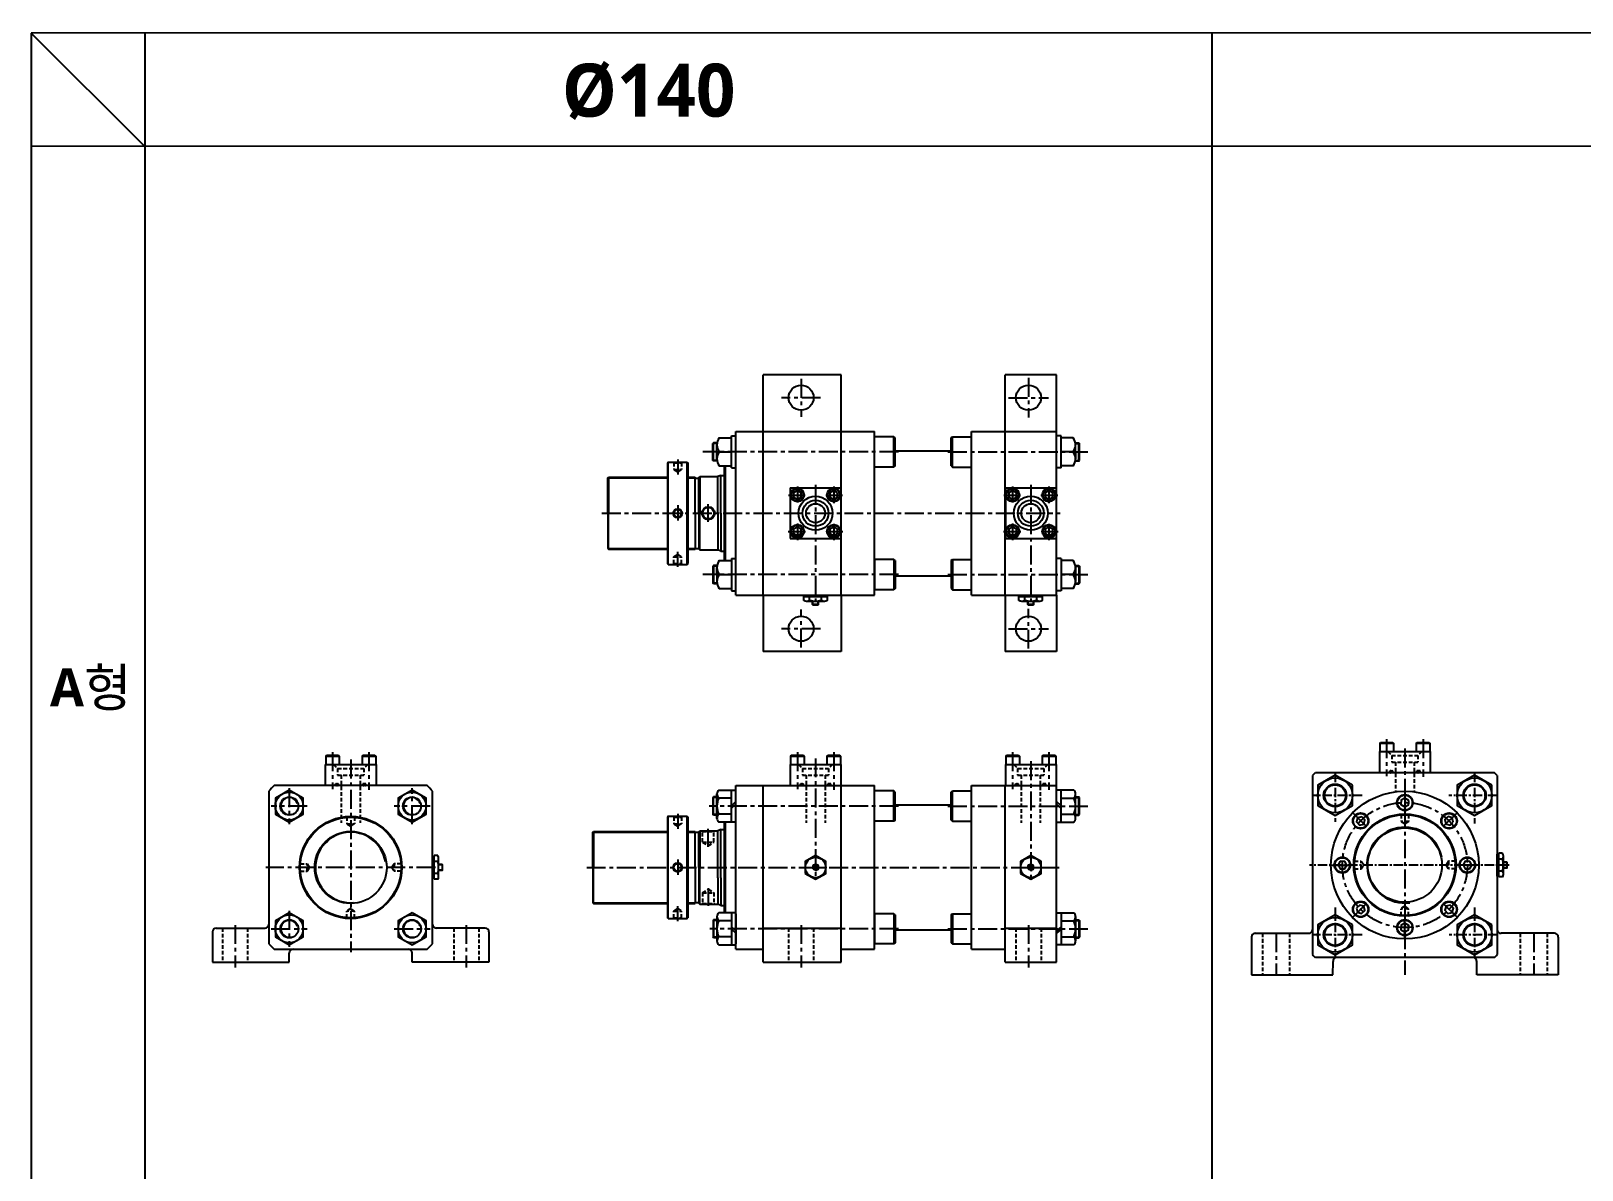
# Model space of a CAD drawing. Extents: x -819 to 10154, y 0 to 4840.
# Drawn here: x 0 to 2047, y 1503 to 3006 of the extents above; entities that cross this region are included whole.
import ezdxf

# ---------------------------------------------------------------- set-up
doc = ezdxf.new("R2010")
doc.units = 0
doc.header["$LTSCALE"] = 10
doc.header["$MEASUREMENT"] = 0
for name, pattern in [('CENTER', [2, 1.25, -0.25, 0.25, -0.25]), ('CENTERX2', [4, 2.5, -0.5, 0.5, -0.5]), ('HIDDENX2', [0.75, 0.5, -0.25])]:
    doc.linetypes.add(name, pattern=pattern)
doc.layers.get('0').update_dxf_attribs({"linetype": 'CONTINUOUS'})
for name, color, linetype in [('BOM-UDEF', 3, 'CONTINUOUS'), ('CEN', 1, 'CENTERX2'), ('DIM', 2, 'CONTINUOUS'), ('HID', 2, 'HIDDENX2'), ('ML', 7, 'CONTINUOUS')]:
    doc.layers.add(name, color=color, linetype=linetype)
doc.styles.add('문자', font='romans.shx')

msp = doc.modelspace()

# ---------------------------------------------------------------- linework, layer by layer
for p, q in [((10154, 3006.3), (0, 3003.3)), ((0, 3003.3), (0, 0)), ((150, 2853.8), (0, 3003.3)), ((150, 3003.3), (150, 0)), ((1558.5, 0), (1558.5, 3003.3)), ((10154, 2856.8), (0, 2853.8))]:
    msp.add_line(p, q)
at = {"color": 7, "linetype": 'Continuous'}
for p, q in [((1019.6, 2254.9), (1019.6, 2259.9)), ((1019.6, 2259.9), (1025.9, 2259.9)), ((1020.6, 2259.9), (1020.6, 2261.9)), ((1020.6, 2261.9), (1049.8, 2261.9)), ((1022.8, 2253.9), (1047.6, 2253.9)), ((1025.9, 2259.9), (1050.8, 2259.9)), ((1027.4, 2254.9), (1027.4, 2259.9)), ((1031.2, 2254.2), (1031.2, 2254.2)), ((1031.2, 2249.4), (1031.2, 2253.9)), ((1039.2, 2249.4), (1039.2, 2253.9)), ((1043, 2254.9), (1043, 2259.9)), ((1049.8, 2259.9), (1049.8, 2261.9)), ((1050.8, 2254.9), (1050.8, 2259.9)), ((1303.6, 2254.9), (1303.6, 2259.9)), ((1303.6, 2259.9), (1309.9, 2259.9)), ((1304.6, 2259.9), (1304.6, 2261.9)), ((1304.6, 2261.9), (1333.8, 2261.9)), ((1306.8, 2253.9), (1331.6, 2253.9)), ((1309.9, 2259.9), (1334.8, 2259.9)), ((1311.4, 2254.9), (1311.4, 2259.9)), ((1315.2, 2254.2), (1315.2, 2254.2)), ((1315.2, 2249.4), (1315.2, 2253.9)), ((1323.2, 2249.4), (1323.2, 2253.9)), ((1327, 2254.9), (1327, 2259.9)), ((1333.8, 2259.9), (1333.8, 2261.9)), ((1334.8, 2254.9), (1334.8, 2259.9)), ((1031.2, 2249.4), (1031.7, 2248.9)), ((1039.2, 2249.4), (1031.2, 2249.4)), ((1031.7, 2248.9), (1038.7, 2248.9)), ((1039.2, 2249.4), (1038.7, 2248.9)), ((1315.2, 2249.4), (1315.7, 2248.9)), ((1323.2, 2249.4), (1315.2, 2249.4)), ((1315.7, 2248.9), (1322.7, 2248.9)), ((1323.2, 2249.4), (1322.7, 2248.9)), ((529.8, 1887.8), (529.8, 1917)), ((531.8, 1917), (529.8, 1917)), ((536.8, 1918), (531.8, 1918)), ((531.8, 1893.1), (531.8, 1918)), ((536.8, 1910.2), (531.8, 1910.2)), ((537.8, 1890), (537.8, 1914.8)), ((542.3, 1906.4), (537.8, 1906.4)), ((542.3, 1906.4), (542.8, 1905.9)), ((542.3, 1906.4), (542.3, 1898.4)), ((542.8, 1898.9), (542.8, 1905.9)), ((1934.8, 1890.9), (1934.8, 1920.1)), ((1936.8, 1920.1), (1934.8, 1920.1)), ((1941.8, 1921.1), (1936.8, 1921.1)), ((1936.8, 1896.3), (1936.8, 1921.1)), ((1941.8, 1913.3), (1936.8, 1913.3)), ((1942.8, 1893.1), (1942.8, 1917.9)), ((1947.3, 1909.5), (1942.8, 1909.5)), ((1947.3, 1909.5), (1947.8, 1909)), ((1947.3, 1909.5), (1947.3, 1901.5)), ((1947.8, 1902), (1947.8, 1909)), ((531.8, 1887.8), (529.8, 1887.8)), ((536.8, 1894.6), (531.8, 1894.6)), ((531.8, 1886.8), (531.8, 1893.1)), ((536.8, 1886.8), (531.8, 1886.8)), ((537.6, 1898.4), (537.6, 1898.4)), ((542.3, 1898.4), (537.8, 1898.4)), ((542.3, 1898.4), (542.8, 1898.9)), ((1936.8, 1890.9), (1934.8, 1890.9)), ((1941.8, 1897.7), (1936.8, 1897.7)), ((1936.8, 1889.9), (1936.8, 1896.3)), ((1941.8, 1889.9), (1936.8, 1889.9)), ((1942.6, 1901.5), (1942.6, 1901.5)), ((1947.3, 1901.5), (1942.8, 1901.5)), ((1947.3, 1901.5), (1947.8, 1902))]:
    msp.add_line(p, q, dxfattribs=at)
at = {"color": 1, "linetype": 'CENTER', "ltscale": 5}
for p, q in [((1021.7, 1902.4), (1048.7, 1902.4)), ((1305.7, 1902.4), (1332.7, 1902.4))]:
    msp.add_line(p, q, dxfattribs=at)
at = {"color": 7, "linetype": 'Continuous'}
for points in [[(1021.7, 1894.6), (1035.2, 1886.8), (1048.7, 1894.6), (1048.7, 1910.2), (1035.2, 1918), (1021.7, 1910.2)], [(1033.7, 1904.9), (1032.3, 1902.4), (1033.7, 1899.9), (1036.6, 1899.9), (1038.1, 1902.4), (1036.6, 1904.9)], [(1305.7, 1894.6), (1319.2, 1886.8), (1332.7, 1894.6), (1332.7, 1910.2), (1319.2, 1918), (1305.7, 1910.2)], [(1317.7, 1904.9), (1316.3, 1902.4), (1317.7, 1899.9), (1320.6, 1899.9), (1322.1, 1902.4), (1320.6, 1904.9)]]:
    msp.add_lwpolyline(points, close=True, dxfattribs=at)
for centre, radius in [((1035.2, 1902.4), 13.5), ((1035.2, 1902.4), 3.5), ((1319.2, 1902.4), 13.5), ((1319.2, 1902.4), 3.5)]:
    msp.add_circle(centre, radius, dxfattribs=at)
for centre, radius, start, end in [((1022.8, 2259.6), 5.62, 235.6158, 270), ((1023.5, 2262.2), 8.22, 241.7006, 298.2994), ((1035.2, 2285.3), 31.3, 255.6172, 270.0141), ((1035.2, 2285.3), 31.3, 269.9859, 284.3828), ((1046.9, 2262.2), 8.22, 241.7006, 298.2994), ((1306.8, 2259.6), 5.62, 235.6158, 270), ((1307.5, 2262.2), 8.22, 241.7006, 298.2994), ((1319.2, 2285.3), 31.3, 255.6172, 270.0141), ((1319.2, 2285.3), 31.3, 269.9859, 284.3828), ((1330.9, 2262.2), 8.22, 241.7006, 298.2994), ((529.6, 1914.1), 8.22, 331.7006, 28.2994), ((506.5, 1902.4), 31.3, 359.9859, 14.3828), ((1934.6, 1917.2), 8.22, 331.7006, 28.2994), ((1911.5, 1905.5), 31.3, 359.9859, 14.3828), ((1911.5, 1905.5), 31.3, 345.6172, 0.0141), ((506.5, 1902.4), 31.3, 345.6172, 0.0141), ((529.6, 1890.7), 8.22, 331.7006, 28.2994), ((532.2, 1890), 5.62, 325.6158, 0), ((1934.6, 1893.8), 8.22, 331.7006, 28.2994), ((1937.2, 1893.1), 5.62, 325.6158, 0)]:
    msp.add_arc(centre, radius, start, end, dxfattribs=at)
at = {"layer": 'BOM-UDEF', "color": 0}
msp.add_line((1383.5, 1994.6), (1382.7, 1995.4), dxfattribs=at)
at = {"layer": 'CEN'}
for p, q in [((1016.2, 2547.3), (1016.2, 2497.2)), ((1316.2, 2548.7), (1316.2, 2496.2)), ((1041.9, 2522.4), (990.4, 2522.4)), ((1289.9, 2522.4), (1342.4, 2522.4)), ((853.4, 2440.7), (853.4, 2421.1)), ((1144.5, 2450.9), (886.5, 2450.9)), ((1209.8, 2450.9), (1394.6, 2450.9)), ((1011.2, 2405.2), (1011.2, 2383.9)), ((1035.2, 2407.4), (1035.2, 2249.9)), ((1059.2, 2405.2), (1059.2, 2383.2)), ((1295.2, 2405.2), (1295.2, 2383.9)), ((1319.2, 2407.4), (1319.2, 2251.3)), ((1343.2, 2405.2), (1343.2, 2383.2)), ((853.4, 2380.5), (853.4, 2360.2)), ((893.7, 2358.5), (893.7, 2382)), ((999.5, 2393.9), (1021.7, 2393.9)), ((1048.6, 2393.9), (1070.9, 2393.9)), ((1283.5, 2393.9), (1305.7, 2393.9)), ((1332.6, 2393.9), (1354.9, 2393.9)), ((753.2, 2369.9), (1357.8, 2369.9)), ((1011.2, 2356.4), (1011.2, 2334.5)), ((1059.2, 2356.1), (1059.2, 2334.5)), ((1295.2, 2356.4), (1295.2, 2334.5)), ((1343.2, 2356.1), (1343.2, 2334.5)), ((999.2, 2345.9), (1021.9, 2345.9)), ((1049.2, 2345.9), (1071.2, 2345.9)), ((1283.2, 2345.9), (1305.9, 2345.9)), ((1333.2, 2345.9), (1355.2, 2345.9)), ((853.4, 2299.2), (853.4, 2318.8)), ((1144.5, 2288.9), (886.5, 2288.9)), ((1209.8, 2288.9), (1394.6, 2288.9)), ((1016.2, 2192.6), (1016.2, 2242.7)), ((1316.2, 2191.2), (1316.2, 2243.7)), ((1041.9, 2217.4), (990.4, 2217.4)), ((1289.9, 2217.4), (1342.4, 2217.4)), ((1788.8, 2071.5), (1788.8, 2022.9)), ((1836.8, 2071.5), (1836.8, 2021.9)), ((397.8, 2054.4), (397.8, 2005.8)), ((445.8, 2054.4), (445.8, 2004.8)), ((1011.2, 2054.4), (1011.2, 2005.8)), ((1059.2, 2054.4), (1059.2, 2004.8)), ((1295.2, 2054.4), (1295.2, 2005.8)), ((1343.2, 2054.4), (1343.2, 2004.8)), ((1812.8, 2059.5), (1812.8, 1760.5)), ((421.8, 2044.7), (421.8, 1790.4)), ((1035.2, 2046.4), (1035.2, 1886.6)), ((1319.2, 2042.6), (1319.2, 1888.9)), ((340.8, 2007.1), (340.8, 1959.7)), ((502.8, 1959.7), (502.8, 2007.1)), ((1812.8, 2002.9), (1812.8, 1973)), ((364.5, 1983.4), (317.1, 1983.4)), ((526.5, 1983.4), (479.1, 1983.4)), ((853.4, 1973.1), (853.4, 1953.6)), ((1144.5, 1983.4), (894.9, 1983.4)), ((1209.8, 1983.4), (1394.6, 1983.4)), ((1744, 1974.4), (1765.1, 1953.3)), ((1881.7, 1974.4), (1860.6, 1953.3)), ((893.7, 1929.7), (893.7, 1953.2)), ((853.4, 1912.9), (853.4, 1892.6)), ((1715.4, 1905.5), (1745.3, 1905.5)), ((1910.2, 1905.5), (1880.3, 1905.5)), ((533.8, 1902.4), (309.9, 1902.4)), ((733.2, 1902.4), (1356.6, 1902.4)), ((893.7, 1875.1), (893.7, 1851.6)), ((340.8, 1845.1), (340.8, 1797.7)), ((853.4, 1831.6), (853.4, 1851.2)), ((1744, 1836.7), (1765.1, 1857.8)), ((1881.7, 1836.7), (1860.6, 1857.8)), ((269.3, 1826.4), (269.3, 1770.3)), ((574.3, 1826.4), (574.3, 1770.3)), ((1016.2, 1826.4), (1016.2, 1770.3)), ((1316.2, 1826.4), (1316.2, 1770.3)), ((1812.8, 1808.1), (1812.8, 1838)), ((317.1, 1821.4), (364.5, 1821.4)), ((479.1, 1821.4), (526.5, 1821.4)), ((1144.5, 1821.4), (895.5, 1821.4)), ((1209.8, 1821.4), (1394.6, 1821.4)), ((1642.8, 1815.5), (1642.8, 1760.5)), ((1982.8, 1815.5), (1982.8, 1760.5))]:
    msp.add_line(p, q, dxfattribs=at)
msp.add_circle((1812.8, 1905.5), 82.5, dxfattribs=at)
at = {"layer": 'DIM'}
for p, q in [((761.2, 2416.4), (839.9, 2416.4)), ((866.9, 2416.4), (876.2, 2416.4)), ((761.2, 2323.4), (839.9, 2323.4)), ((866.9, 2323.4), (876.2, 2323.4)), ((741.2, 1948.9), (839.9, 1948.9)), ((741.2, 1948.9), (839.9, 1948.9)), ((866.9, 1948.9), (876.2, 1948.9)), ((866.9, 1948.9), (876.2, 1948.9)), ((741.2, 1855.9), (839.9, 1855.9)), ((741.2, 1855.9), (839.9, 1855.9)), ((866.9, 1855.9), (876.2, 1855.9)), ((866.9, 1855.9), (876.2, 1855.9))]:
    msp.add_line(p, q, dxfattribs=at)
at = {"layer": 'HID'}
for p, q in [((848.4, 2436.4), (847.4, 2437.4)), ((848.4, 2436.4), (858.4, 2436.4)), ((848.4, 2436.4), (848.4, 2427.4)), ((858.4, 2436.4), (859.4, 2437.4)), ((858.4, 2436.4), (858.4, 2427.4)), ((848.4, 2427.4), (853.4, 2424.3)), ((848.4, 2427.4), (858.4, 2427.4)), ((853.4, 2424.3), (858.4, 2427.4)), ((848.4, 2312.4), (853.4, 2315.6)), ((853.4, 2315.6), (858.4, 2312.4)), ((848.4, 2303.4), (847.4, 2302.4)), ((848.4, 2312.4), (858.4, 2312.4)), ((848.4, 2303.4), (848.4, 2312.4)), ((848.4, 2303.4), (858.4, 2303.4)), ((858.4, 2303.4), (858.4, 2312.4)), ((858.4, 2303.4), (859.4, 2302.4)), ((1790.3, 2055.5), (1795.6, 2050.3)), ((1795.6, 2050.3), (1830.1, 2050.3)), ((1795.6, 2050.3), (1795.6, 2041.5)), ((1835.3, 2055.5), (1830.1, 2050.3)), ((1830.1, 2050.3), (1830.1, 2041.5)), ((399.3, 2038.4), (404.6, 2033.1)), ((404.6, 2033.1), (439.1, 2033.1)), ((404.6, 2033.1), (404.6, 2024.4)), ((444.3, 2038.4), (439.1, 2033.1)), ((439.1, 2033.1), (439.1, 2024.4)), ((1012.7, 2038.4), (1017.9, 2033.1)), ((1017.9, 2033.1), (1052.4, 2033.1)), ((1017.9, 2033.1), (1017.9, 2024.4)), ((1057.7, 2038.4), (1052.4, 2033.1)), ((1052.4, 2033.1), (1052.4, 2024.4)), ((1296.7, 2038.4), (1301.9, 2033.1)), ((1301.9, 2033.1), (1336.4, 2033.1)), ((1301.9, 2033.1), (1301.9, 2024.4)), ((1341.7, 2038.4), (1336.4, 2033.1)), ((1336.4, 2033.1), (1336.4, 2024.4)), ((1792.8, 2029.9), (1796.8, 2029.9)), ((1792.8, 2027.5), (1792.8, 2029.9)), ((1795.6, 2041.5), (1830.1, 2041.5)), ((1796.8, 2027.5), (1796.8, 2029.9)), ((1800.3, 2041.5), (1800.3, 2002.2)), ((1825.3, 2041.5), (1825.3, 2002.2)), ((1828.8, 2027.5), (1828.8, 2029.9)), ((1832.8, 2029.9), (1828.8, 2029.9)), ((1832.8, 2027.5), (1832.8, 2029.9)), ((401.8, 2012.8), (405.8, 2012.8)), ((401.8, 2010.4), (401.8, 2012.8)), ((404.6, 2024.4), (439.1, 2024.4)), ((405.8, 2010.4), (405.8, 2012.8)), ((409.3, 2024.4), (409.3, 1961.3)), ((434.3, 2024.4), (434.3, 1961.3)), ((437.8, 2010.4), (437.8, 2012.8)), ((441.8, 2012.8), (437.8, 2012.8)), ((441.8, 2010.4), (441.8, 2012.8)), ((1015.2, 2012.8), (1019.2, 2012.8)), ((1015.2, 2010.4), (1015.2, 2012.8)), ((1017.9, 2024.4), (1052.4, 2024.4)), ((1019.2, 2010.4), (1019.2, 2012.8)), ((1022.7, 2024.4), (1022.7, 1961.3)), ((1047.7, 2024.4), (1047.7, 1961.3)), ((1051.2, 2010.4), (1051.2, 2012.8)), ((1055.2, 2012.8), (1051.2, 2012.8)), ((1055.2, 2010.4), (1055.2, 2012.8)), ((1299.2, 2012.8), (1303.2, 2012.8)), ((1299.2, 2010.4), (1299.2, 2012.8)), ((1301.9, 2024.4), (1336.4, 2024.4)), ((1303.2, 2010.4), (1303.2, 2012.8)), ((1306.7, 2024.4), (1306.7, 1961.3)), ((1331.7, 2024.4), (1331.7, 1961.3)), ((1335.2, 2010.4), (1335.2, 2012.8)), ((1339.2, 2012.8), (1335.2, 2012.8)), ((1339.2, 2010.4), (1339.2, 2012.8)), ((416.8, 1968.9), (416.1, 1969.6)), ((416.8, 1968.9), (416.8, 1959.9)), ((416.8, 1968.9), (426.8, 1968.9)), ((426.8, 1968.9), (427.6, 1969.6)), ((426.8, 1968.9), (426.8, 1959.9)), ((848.4, 1968.9), (847.4, 1969.9)), ((848.4, 1968.9), (858.4, 1968.9)), ((848.4, 1968.9), (848.4, 1959.9)), ((858.4, 1968.9), (859.4, 1969.9)), ((858.4, 1968.9), (858.4, 1959.9)), ((1807.8, 1972), (1807.1, 1972.7)), ((1807.8, 1972), (1807.8, 1963)), ((1817.8, 1972), (1807.8, 1972)), ((1817.8, 1972), (1818.5, 1972.7)), ((1817.8, 1972), (1817.8, 1963)), ((416.8, 1959.9), (426.8, 1959.9)), ((416.8, 1959.9), (421.8, 1956.7)), ((421.8, 1956.7), (426.8, 1959.9)), ((848.4, 1959.9), (858.4, 1959.9)), ((848.4, 1959.9), (853.4, 1956.7)), ((853.4, 1956.7), (858.4, 1959.9)), ((886.2, 1949.9), (885.2, 1950.9)), ((886.2, 1935.9), (886.2, 1949.9)), ((886.2, 1949.9), (901.2, 1949.9)), ((901.2, 1949.9), (902.2, 1950.9)), ((901.2, 1935.9), (901.2, 1949.9)), ((1817.8, 1963), (1807.8, 1963)), ((1812.8, 1959.9), (1807.8, 1963)), ((1817.8, 1963), (1812.8, 1959.9)), ((886.2, 1935.9), (901.2, 1935.9)), ((886.2, 1935.9), (893.7, 1931.1)), ((893.7, 1931.1), (901.2, 1935.9)), ((355.3, 1907.4), (354.6, 1908.1)), ((355.3, 1907.4), (364.3, 1907.4)), ((355.3, 1897.4), (355.3, 1907.4)), ((367.5, 1902.4), (364.3, 1907.4)), ((364.3, 1897.4), (364.3, 1907.4)), ((479.3, 1907.4), (476.1, 1902.4)), ((488.3, 1907.4), (479.3, 1907.4)), ((479.3, 1907.4), (479.3, 1897.4)), ((488.3, 1907.4), (489.1, 1908.1)), ((488.3, 1907.4), (488.3, 1897.4)), ((1746.3, 1910.5), (1745.6, 1911.2)), ((1746.3, 1910.5), (1755.3, 1910.5)), ((1746.3, 1900.5), (1746.3, 1910.5)), ((1755.3, 1900.5), (1755.3, 1910.5)), ((1758.5, 1905.5), (1755.3, 1910.5)), ((1755.3, 1900.5), (1758.5, 1905.5)), ((1870.3, 1910.5), (1867.2, 1905.5)), ((1867.2, 1905.5), (1870.3, 1900.5)), ((1879.3, 1910.5), (1870.3, 1910.5)), ((1870.3, 1910.5), (1870.3, 1900.5)), ((1879.3, 1910.5), (1880, 1911.2)), ((1879.3, 1910.5), (1879.3, 1900.5)), ((355.3, 1897.4), (354.6, 1896.6)), ((355.3, 1897.4), (364.3, 1897.4)), ((364.3, 1897.4), (367.5, 1902.4)), ((476.1, 1902.4), (479.3, 1897.4)), ((488.3, 1897.4), (479.3, 1897.4)), ((488.3, 1897.4), (489.1, 1896.6)), ((1746.3, 1900.5), (1745.6, 1899.8)), ((1746.3, 1900.5), (1755.3, 1900.5)), ((1879.3, 1900.5), (1870.3, 1900.5)), ((1879.3, 1900.5), (1880, 1899.8)), ((886.2, 1868.9), (893.7, 1873.7)), ((886.2, 1868.9), (901.2, 1868.9)), ((886.2, 1868.9), (886.2, 1854.9)), ((893.7, 1873.7), (901.2, 1868.9)), ((901.2, 1868.9), (901.2, 1854.9)), ((421.8, 1848.1), (416.8, 1844.9)), ((416.8, 1835.9), (416.8, 1844.9)), ((426.8, 1844.9), (416.8, 1844.9)), ((426.8, 1844.9), (421.8, 1848.1)), ((426.8, 1835.9), (426.8, 1844.9)), ((848.4, 1844.9), (853.4, 1848.1)), ((848.4, 1844.9), (858.4, 1844.9)), ((848.4, 1835.9), (848.4, 1844.9)), ((853.4, 1848.1), (858.4, 1844.9)), ((858.4, 1835.9), (858.4, 1844.9)), ((886.2, 1854.9), (885.2, 1853.9)), ((886.2, 1854.9), (901.2, 1854.9)), ((901.2, 1854.9), (902.2, 1853.9)), ((1812.8, 1851.2), (1807.8, 1848)), ((1807.8, 1839), (1807.8, 1848)), ((1817.8, 1848), (1807.8, 1848)), ((1817.8, 1848), (1812.8, 1851.2)), ((1817.8, 1839), (1817.8, 1848)), ((252.8, 1822.4), (252.8, 1777.4)), ((285.8, 1822.4), (285.8, 1777.4)), ((416.8, 1835.9), (416.1, 1835.1)), ((426.8, 1835.9), (416.8, 1835.9)), ((426.8, 1835.9), (427.6, 1835.1)), ((557.8, 1822.4), (557.8, 1777.4)), ((590.8, 1822.4), (590.8, 1777.4)), ((848.4, 1835.9), (847.4, 1834.9)), ((848.4, 1835.9), (858.4, 1835.9)), ((858.4, 1835.9), (859.4, 1834.9)), ((999.7, 1822.4), (999.7, 1777.4)), ((1032.7, 1822.4), (1032.7, 1777.4)), ((1299.7, 1822.4), (1299.7, 1777.4)), ((1332.7, 1822.4), (1332.7, 1777.4)), ((1807.8, 1839), (1807.1, 1838.3)), ((1817.8, 1839), (1807.8, 1839)), ((1817.8, 1839), (1818.5, 1838.3)), ((1624.8, 1815.5), (1624.8, 1760.5)), ((1660.8, 1815.5), (1660.8, 1760.5)), ((1964.8, 1815.5), (1964.8, 1760.5)), ((2000.8, 1815.5), (2000.8, 1760.5))]:
    msp.add_line(p, q, dxfattribs=at)
for centre, start, end in [((1794.1, 2028.7), 90, 270), ((1795.5, 2028.7), 270, 90), ((1830.2, 2028.7), 90, 270), ((1831.5, 2028.7), 270, 90), ((403.1, 2011.6), 90, 270), ((404.5, 2011.6), 270, 90), ((439.1, 2011.6), 90, 270), ((440.5, 2011.6), 270, 90), ((1016.5, 2011.6), 90, 270), ((1017.8, 2011.6), 270, 90), ((1052.5, 2011.6), 90, 270), ((1053.9, 2011.6), 270, 90), ((1300.5, 2011.6), 90, 270), ((1301.8, 2011.6), 270, 90), ((1336.5, 2011.6), 90, 270), ((1337.9, 2011.6), 270, 90)]:
    msp.add_arc(centre, 1.2, start, end, dxfattribs=at)
at = {"layer": 'ML'}
for p, q in [((966.2, 2477.9), (966.2, 2552.4)), ((1069.2, 2552.4), (966.2, 2552.4)), ((1069.2, 2477.9), (1069.2, 2552.4)), ((1285.2, 2477.9), (1285.2, 2552.4)), ((1353.2, 2552.4), (1285.2, 2552.4)), ((1353.2, 2477.9), (1353.2, 2552.4)), ((930.2, 2261.9), (930.2, 2477.9)), ((930.2, 2477.9), (1113.2, 2477.9)), ((930.2, 2261.9), (930.2, 2477.9)), ((966.2, 2261.9), (966.2, 2477.9)), ((1069.2, 2261.9), (1069.2, 2477.9)), ((1069.2, 2261.9), (1069.2, 2477.9)), ((1113.2, 2261.9), (1113.2, 2477.9)), ((1241.2, 2261.9), (1241.2, 2477.9)), ((1241.2, 2477.9), (1353.2, 2477.9)), ((1285.2, 2261.9), (1285.2, 2477.9)), ((1353.2, 2261.9), (1353.2, 2477.9)), ((900.6, 2462.9), (899.8, 2462.1)), ((899.8, 2439.7), (899.8, 2462.1)), ((900.6, 2438.9), (900.6, 2462.9)), ((905, 2462.9), (900.6, 2462.9)), ((905, 2450.9), (905, 2460.3)), ((908, 2469.3), (924.2, 2469.3)), ((924.2, 2429.7), (924.2, 2472.1)), ((924.2, 2472.1), (930.2, 2472.1)), ((1138.7, 2470.9), (1113.2, 2470.9)), ((1113.2, 2430.9), (1113.2, 2470.9)), ((1138.7, 2430.9), (1138.7, 2470.9)), ((1140.2, 2469.4), (1138.7, 2470.9)), ((1140.2, 2432.4), (1140.2, 2469.4)), ((1214.2, 2469.4), (1215.7, 2470.9)), ((1214.2, 2432.4), (1214.2, 2469.4)), ((1215.7, 2470.9), (1241.2, 2470.9)), ((1215.7, 2430.9), (1215.7, 2470.9)), ((1359.1, 2472.1), (1353.1, 2472.1)), ((1359.1, 2429.7), (1359.1, 2472.1)), ((1375.3, 2469.3), (1359.1, 2469.3)), ((1378.3, 2462.9), (1382.7, 2462.9)), ((1378.3, 2450.9), (1378.3, 2460.3)), ((1382.7, 2438.9), (1382.7, 2462.9)), ((1382.7, 2462.9), (1383.5, 2462.1)), ((1383.5, 2439.7), (1383.5, 2462.1)), ((840.9, 2437.4), (839.9, 2436.4)), ((839.9, 2436.4), (839.9, 2303.4)), ((840.9, 2302.4), (840.9, 2437.4)), ((840.9, 2437.4), (865.9, 2437.4)), ((865.9, 2302.4), (865.9, 2437.4)), ((865.9, 2437.4), (866.9, 2436.4)), ((866.9, 2436.4), (866.9, 2303.4)), ((900.6, 2438.9), (899.8, 2439.7)), ((905, 2438.9), (900.6, 2438.9)), ((905, 2440.3), (905, 2450.9)), ((905, 2450.9), (905, 2441.6)), ((908, 2450.9), (924.2, 2450.9)), ((1140.2, 2452.4), (1214.2, 2452.4)), ((1375.3, 2450.9), (1359.1, 2450.9)), ((1378.3, 2440.3), (1378.3, 2450.9)), ((1378.3, 2450.9), (1378.3, 2441.6)), ((1378.3, 2438.9), (1382.7, 2438.9)), ((1382.7, 2438.9), (1383.5, 2439.7)), ((761.2, 2416.4), (762.2, 2417.4)), ((761.2, 2369.9), (761.2, 2416.4)), ((762.2, 2417.4), (839.9, 2417.4)), ((762.2, 2417.4), (762.2, 2369.9)), ((866.9, 2417.4), (876.2, 2417.4)), ((876.2, 2369.9), (876.2, 2417.4)), ((876.2, 2416.3), (881.2, 2416.3)), ((881.2, 2416.9), (882.7, 2418.4)), ((881.2, 2369.9), (881.2, 2416.9)), ((882.7, 2418.4), (882.7, 2369.9)), ((882.7, 2418.4), (906.2, 2418.4)), ((910.2, 2419.9), (906.2, 2418.4)), ((906.2, 2369.9), (906.2, 2418.4)), ((908, 2432.6), (924.2, 2432.6)), ((910.2, 2419.9), (915.2, 2419.9)), ((910.2, 2369.9), (910.2, 2419.9)), ((915.2, 2307.3), (915.2, 2432.6)), ((916.2, 2307.3), (916.2, 2432.6)), ((924.2, 2429.7), (930.2, 2429.7)), ((1138.7, 2430.9), (1113.2, 2430.9)), ((1140.2, 2432.4), (1138.7, 2430.9)), ((1214.2, 2432.4), (1215.7, 2430.9)), ((1215.7, 2430.9), (1241.2, 2430.9)), ((1359.1, 2429.7), (1353.1, 2429.7)), ((1375.3, 2432.6), (1359.1, 2432.6)), ((1001.7, 2403.4), (1001.7, 2336.4)), ((1001.7, 2403.4), (1068.7, 2403.4)), ((1068.7, 2403.4), (1068.7, 2336.4)), ((1285.7, 2403.4), (1285.7, 2336.4)), ((1285.7, 2403.4), (1352.7, 2403.4)), ((1352.7, 2403.4), (1352.7, 2336.4)), ((761.2, 2369.9), (761.2, 2323.4)), ((762.2, 2322.4), (762.2, 2369.9)), ((876.2, 2369.9), (876.2, 2322.4)), ((881.2, 2369.9), (881.2, 2322.9)), ((881.2, 2369.9), (881.2, 2322.9)), ((882.7, 2321.4), (882.7, 2369.9)), ((906.2, 2369.9), (906.2, 2321.4)), ((910.2, 2369.9), (910.2, 2319.9)), ((1001.7, 2336.4), (1068.7, 2336.4)), ((1285.7, 2336.4), (1352.7, 2336.4)), ((761.2, 2323.4), (762.2, 2322.4)), ((762.2, 2322.4), (839.9, 2322.4)), ((866.9, 2322.4), (876.2, 2322.4)), ((876.2, 2323.5), (881.2, 2323.5)), ((881.2, 2322.9), (882.7, 2321.4)), ((882.7, 2321.4), (906.2, 2321.4)), ((910.2, 2319.9), (906.2, 2321.4)), ((910.2, 2319.9), (915.2, 2319.9)), ((840.9, 2302.4), (839.9, 2303.4)), ((840.9, 2302.4), (865.9, 2302.4)), ((865.9, 2302.4), (866.9, 2303.4)), ((900.6, 2300.9), (899.8, 2300.1)), ((899.8, 2300.1), (899.8, 2277.7)), ((900.6, 2300.9), (900.6, 2276.9)), ((905, 2300.9), (900.6, 2300.9)), ((905, 2299.6), (905, 2288.9)), ((905, 2288.9), (905, 2298.3)), ((908, 2307.3), (924.2, 2307.3)), ((924.2, 2310.1), (924.2, 2267.7)), ((924.2, 2310.1), (930.2, 2310.1)), ((1113.2, 2308.9), (1113.2, 2268.9)), ((1138.7, 2308.9), (1113.2, 2308.9)), ((1138.7, 2308.9), (1138.7, 2268.9)), ((1140.2, 2307.4), (1138.7, 2308.9)), ((1140.2, 2307.4), (1140.2, 2270.4)), ((1214.2, 2307.4), (1215.7, 2308.9)), ((1214.2, 2307.4), (1214.2, 2270.4)), ((1215.7, 2308.9), (1215.7, 2268.9)), ((1215.7, 2308.9), (1241.2, 2308.9)), ((1359.1, 2310.1), (1353.1, 2310.1)), ((1359.1, 2310.1), (1359.1, 2267.7)), ((1375.3, 2307.3), (1359.1, 2307.3)), ((1378.3, 2300.9), (1382.7, 2300.9)), ((1378.3, 2299.6), (1378.3, 2288.9)), ((1378.3, 2288.9), (1378.3, 2298.3)), ((1382.7, 2300.9), (1382.7, 2276.9)), ((1382.7, 2300.9), (1383.5, 2300.1)), ((1383.5, 2300.1), (1383.5, 2277.7)), ((900.6, 2276.9), (899.8, 2277.7)), ((905, 2276.9), (900.6, 2276.9)), ((905, 2288.9), (905, 2279.6)), ((908, 2288.9), (924.2, 2288.9)), ((1140.2, 2287.4), (1214.2, 2287.4)), ((1375.3, 2288.9), (1359.1, 2288.9)), ((1378.3, 2288.9), (1378.3, 2279.6)), ((1378.3, 2276.9), (1382.7, 2276.9)), ((1382.7, 2276.9), (1383.5, 2277.7)), ((908, 2270.6), (924.2, 2270.6)), ((924.2, 2267.7), (930.2, 2267.7)), ((930.2, 2261.9), (1113.2, 2261.9)), ((966.2, 2261.9), (966.2, 2187.4)), ((1069.2, 2261.9), (1069.2, 2187.4)), ((1138.7, 2268.9), (1113.2, 2268.9)), ((1140.2, 2270.4), (1138.7, 2268.9)), ((1214.2, 2270.4), (1215.7, 2268.9)), ((1215.7, 2268.9), (1241.2, 2268.9)), ((1241.2, 2261.9), (1353.2, 2261.9)), ((1285.2, 2261.9), (1285.2, 2187.4)), ((1359.1, 2267.7), (1353.1, 2267.7)), ((1353.2, 2261.9), (1353.2, 2187.4)), ((1375.3, 2270.6), (1359.1, 2270.6)), ((1069.2, 2187.4), (966.2, 2187.4)), ((1353.2, 2187.4), (1285.2, 2187.4)), ((1779.8, 2066.5), (1780.8, 2067.5)), ((1780.8, 2067.5), (1796.8, 2067.5)), ((1796.8, 2067.5), (1797.8, 2066.5)), ((1827.8, 2066.5), (1828.8, 2067.5)), ((1828.8, 2067.5), (1844.8, 2067.5)), ((1844.8, 2067.5), (1845.8, 2066.5)), ((388.8, 2049.4), (389.8, 2050.4)), ((388.8, 2049.4), (406.8, 2049.4)), ((388.8, 2049.4), (388.8, 2038.4)), ((389.8, 2050.4), (405.8, 2050.4)), ((405.8, 2050.4), (406.8, 2049.4)), ((406.8, 2049.4), (406.8, 2038.4)), ((436.8, 2049.4), (437.8, 2050.4)), ((436.8, 2049.4), (454.8, 2049.4)), ((436.8, 2049.4), (436.8, 2038.4)), ((437.8, 2050.4), (453.8, 2050.4)), ((453.8, 2050.4), (454.8, 2049.4)), ((454.8, 2049.4), (454.8, 2038.4)), ((1002.2, 2049.4), (1003.2, 2050.4)), ((1002.2, 2049.4), (1020.2, 2049.4)), ((1002.2, 2049.4), (1002.2, 2038.4)), ((1003.2, 2050.4), (1019.2, 2050.4)), ((1019.2, 2050.4), (1020.2, 2049.4)), ((1020.2, 2049.4), (1020.2, 2038.4)), ((1050.2, 2049.4), (1051.2, 2050.4)), ((1050.2, 2049.4), (1068.2, 2049.4)), ((1050.2, 2049.4), (1050.2, 2038.4)), ((1051.2, 2050.4), (1067.2, 2050.4)), ((1067.2, 2050.4), (1068.2, 2049.4)), ((1068.2, 2049.4), (1068.2, 2038.4)), ((1286.2, 2049.4), (1287.2, 2050.4)), ((1286.2, 2049.4), (1304.2, 2049.4)), ((1286.2, 2049.4), (1286.2, 2038.4)), ((1287.2, 2050.4), (1303.2, 2050.4)), ((1303.2, 2050.4), (1304.2, 2049.4)), ((1304.2, 2049.4), (1304.2, 2038.4)), ((1334.2, 2049.4), (1335.2, 2050.4)), ((1334.2, 2049.4), (1352.2, 2049.4)), ((1334.2, 2049.4), (1334.2, 2038.4)), ((1335.2, 2050.4), (1351.2, 2050.4)), ((1351.2, 2050.4), (1352.2, 2049.4)), ((1352.2, 2049.4), (1352.2, 2038.4)), ((1779.3, 2055.5), (1846.3, 2055.5)), ((1779.3, 2055.5), (1779.3, 2027.5)), ((1779.8, 2066.5), (1797.8, 2066.5)), ((1779.8, 2066.5), (1779.8, 2055.5)), ((1797.8, 2066.5), (1797.8, 2055.5)), ((1827.8, 2066.5), (1845.8, 2066.5)), ((1827.8, 2066.5), (1827.8, 2055.5)), ((1845.8, 2066.5), (1845.8, 2055.5)), ((1846.3, 2055.5), (1846.3, 2027.5)), ((388.3, 2038.4), (455.3, 2038.4)), ((388.3, 2038.4), (388.3, 2010.4)), ((455.3, 2038.4), (455.3, 2010.4)), ((1001.7, 2038.4), (1068.7, 2038.4)), ((1001.7, 2038.4), (1001.7, 2010.4)), ((1068.7, 2038.4), (1068.7, 2010.4)), ((1285.7, 2038.4), (1352.7, 2038.4)), ((1285.7, 2038.4), (1285.7, 2010.4)), ((1352.7, 2038.4), (1352.7, 2010.4)), ((1931, 2027.5), (1694.7, 2027.5)), ((522.6, 2010.4), (321, 2010.4)), ((930.2, 1794.4), (930.2, 2010.4)), ((930.2, 2010.4), (1113.2, 2010.4)), ((966.2, 1777.4), (966.2, 2010.4)), ((1069.2, 1777.4), (1069.2, 2010.4)), ((1069.2, 1794.4), (1069.2, 2010.4)), ((1069.2, 1777.4), (1069.2, 2010.4)), ((1113.2, 1794.4), (1113.2, 2010.4)), ((1241.2, 1794.4), (1241.2, 2010.4)), ((1241.2, 2010.4), (1353.2, 2010.4)), ((1285.2, 1777.4), (1285.2, 2010.4)), ((1353.2, 1777.4), (1353.2, 2010.4)), ((1690.8, 2023.7), (1690.8, 1787.4)), ((1934.8, 2023.7), (1934.8, 1787.4)), ((313.8, 2003.2), (313.8, 1801.6)), ((529.8, 1801.6), (529.8, 2003.2)), ((900.7, 1995.4), (899.9, 1994.6)), ((899.9, 1972.2), (899.9, 1994.6)), ((900.7, 1971.4), (900.7, 1995.4)), ((905.1, 1995.4), (900.7, 1995.4)), ((905.1, 1983.4), (905.1, 1999.4)), ((907.5, 2004.6), (930.3, 2004.6)), ((924.3, 1994), (907.5, 1994)), ((924.3, 1962.2), (924.3, 2004.6)), ((924.3, 1983.9), (930.2, 1989.3)), ((924.3, 1980.7), (930.2, 1986.1)), ((930.2, 1963.4), (930.2, 2003.4)), ((930.2, 1963.4), (930.2, 2003.4)), ((930.2, 1963.4), (930.2, 2003.4)), ((1113.2, 1963.4), (1113.2, 2003.4)), ((1138.7, 2003.4), (1113.2, 2003.4)), ((1138.7, 1963.4), (1138.7, 2003.4)), ((1140.2, 2001.9), (1138.7, 2003.4)), ((1140.2, 1964.9), (1140.2, 2001.9)), ((1214.2, 2001.9), (1215.7, 2003.4)), ((1214.2, 1964.9), (1214.2, 2001.9)), ((1215.7, 1963.4), (1215.7, 2003.4)), ((1215.7, 2003.4), (1241.2, 2003.4)), ((1375.9, 2004.6), (1353.1, 2004.6)), ((1359.1, 1983.9), (1353.2, 1989.3)), ((1359.1, 1980.7), (1353.2, 1986.1)), ((1359.1, 1962.2), (1359.1, 2004.6)), ((1359.1, 1994), (1375.9, 1994)), ((1378.3, 1983.4), (1378.3, 1999.4)), ((1378.3, 1995.4), (1382.7, 1995.4)), ((1382.7, 1971.4), (1382.7, 1995.4)), ((1383.5, 1972.2), (1383.5, 1994.6)), ((840.9, 1969.9), (839.9, 1968.9)), ((839.9, 1968.9), (839.9, 1835.9)), ((840.9, 1834.9), (840.9, 1969.9)), ((840.9, 1969.9), (865.9, 1969.9)), ((865.9, 1834.9), (865.9, 1969.9)), ((865.9, 1969.9), (866.9, 1968.9)), ((866.9, 1968.9), (866.9, 1835.9)), ((900.7, 1971.4), (899.9, 1972.2)), ((905.1, 1971.4), (900.7, 1971.4)), ((905.1, 1972.8), (905.1, 1983.4)), ((905.1, 1967.1), (905.1, 1972.8)), ((924.3, 1972.8), (907.5, 1972.8)), ((1140.2, 1964.9), (1138.7, 1963.4)), ((1140.2, 1984.9), (1214.2, 1984.9)), ((1214.2, 1964.9), (1215.7, 1963.4)), ((1359.1, 1972.8), (1375.9, 1972.8)), ((1378.3, 1972.8), (1378.3, 1983.4)), ((1378.3, 1967.1), (1378.3, 1972.8)), ((1378.3, 1971.4), (1382.7, 1971.4)), ((1382.7, 1971.4), (1383.5, 1972.2)), ((741.2, 1948.9), (742.2, 1949.9)), ((741.2, 1948.9), (742.2, 1949.9)), ((741.2, 1902.4), (741.2, 1948.9)), ((741.2, 1902.4), (741.2, 1948.9)), ((742.2, 1949.9), (839.9, 1949.9)), ((742.2, 1949.9), (742.2, 1902.4)), ((742.2, 1949.9), (839.9, 1949.9)), ((742.2, 1949.9), (742.2, 1902.4)), ((866.9, 1949.9), (876.2, 1949.9)), ((866.9, 1949.9), (876.2, 1949.9)), ((876.2, 1902.4), (876.2, 1949.9)), ((876.2, 1902.4), (876.2, 1949.9)), ((876.2, 1948.8), (881.2, 1948.8)), ((876.2, 1948.8), (881.2, 1948.8)), ((881.2, 1949.4), (882.7, 1950.9)), ((881.2, 1902.4), (881.2, 1949.4)), ((882.7, 1950.9), (906.2, 1950.9)), ((882.7, 1950.9), (882.7, 1902.4)), ((910.2, 1952.4), (906.2, 1950.9)), ((906.2, 1888.8), (906.2, 1950.9)), ((930.3, 1962.2), (907.5, 1962.2)), ((910.2, 1888.8), (910.2, 1952.4)), ((910.2, 1952.4), (915.2, 1952.4)), ((915.2, 1842.6), (915.2, 1962.2)), ((915.2, 1842.6), (915.2, 1962.2)), ((916.2, 1842.6), (916.2, 1962.2)), ((1138.7, 1963.4), (1113.2, 1963.4)), ((1215.7, 1963.4), (1241.2, 1963.4)), ((1353.1, 1962.2), (1375.9, 1962.2)), ((741.2, 1902.4), (741.2, 1855.9)), ((741.2, 1902.4), (741.2, 1855.9)), ((742.2, 1854.9), (742.2, 1902.4)), ((742.2, 1854.9), (742.2, 1902.4)), ((876.2, 1902.4), (876.2, 1854.9)), ((876.2, 1902.4), (876.2, 1854.9)), ((881.2, 1902.4), (881.2, 1855.4)), ((881.2, 1902.4), (881.2, 1855.4)), ((882.7, 1853.9), (882.7, 1902.4)), ((906.2, 1888.8), (906.2, 1853.9)), ((910.2, 1888.8), (910.2, 1852.4)), ((1934.8, 1898.5), (1934.8, 1882.5)), ((741.2, 1855.9), (742.2, 1854.9)), ((741.2, 1855.9), (742.2, 1854.9)), ((742.2, 1854.9), (839.9, 1854.9)), ((742.2, 1854.9), (839.9, 1854.9)), ((866.9, 1854.9), (876.2, 1854.9)), ((866.9, 1854.9), (876.2, 1854.9)), ((876.2, 1856), (881.2, 1856)), ((876.2, 1856), (881.2, 1856)), ((881.2, 1855.4), (882.7, 1853.9)), ((882.7, 1853.9), (906.2, 1853.9)), ((910.2, 1852.4), (906.2, 1853.9)), ((930.3, 1842.6), (907.5, 1842.6)), ((910.2, 1852.4), (915.2, 1852.4)), ((924.3, 1842.6), (924.3, 1800.2)), ((1353.1, 1842.6), (1375.9, 1842.6)), ((1359.1, 1842.6), (1359.1, 1800.2)), ((244.3, 1822.4), (308.8, 1822.4)), ((599.3, 1822.4), (534.8, 1822.4)), ((840.9, 1834.9), (839.9, 1835.9)), ((840.9, 1834.9), (865.9, 1834.9)), ((865.9, 1834.9), (866.9, 1835.9)), ((900.7, 1833.4), (899.9, 1832.6)), ((899.9, 1832.6), (899.9, 1810.2)), ((900.7, 1833.4), (900.7, 1809.4)), ((905.1, 1833.4), (900.7, 1833.4)), ((905.1, 1837.7), (905.1, 1832)), ((905.1, 1832), (905.1, 1821.4)), ((924.3, 1832), (907.5, 1832)), ((924.3, 1824.1), (930.2, 1818.7)), ((930.2, 1841.4), (930.2, 1801.4)), ((930.2, 1841.4), (930.2, 1801.4)), ((966.2, 1822.4), (1069.2, 1822.4)), ((1138.7, 1841.4), (1113.2, 1841.4)), ((1113.2, 1841.4), (1113.2, 1801.4)), ((1138.7, 1841.4), (1138.7, 1801.4)), ((1140.2, 1839.9), (1138.7, 1841.4)), ((1140.2, 1839.9), (1140.2, 1802.9)), ((1214.2, 1839.9), (1215.7, 1841.4)), ((1214.2, 1839.9), (1214.2, 1802.9)), ((1215.7, 1841.4), (1215.7, 1801.4)), ((1215.7, 1841.4), (1241.2, 1841.4)), ((1285.2, 1822.4), (1353.2, 1822.4)), ((1359.1, 1824.1), (1353.2, 1818.7)), ((1359.1, 1832), (1375.9, 1832)), ((1378.3, 1837.7), (1378.3, 1832)), ((1378.3, 1833.4), (1382.7, 1833.4)), ((1378.3, 1832), (1378.3, 1821.4)), ((1382.7, 1833.4), (1382.7, 1809.4)), ((1382.7, 1833.4), (1383.5, 1832.6)), ((1383.5, 1832.6), (1383.5, 1810.2)), ((239.3, 1817.4), (239.3, 1777.4)), ((604.3, 1817.4), (604.3, 1777.4)), ((900.7, 1809.4), (899.9, 1810.2)), ((905.1, 1809.4), (900.7, 1809.4)), ((905.1, 1821.4), (905.1, 1805.4)), ((924.3, 1810.8), (907.5, 1810.8)), ((924.3, 1820.9), (930.2, 1815.5)), ((1138.7, 1801.4), (1113.2, 1801.4)), ((1140.2, 1802.9), (1138.7, 1801.4)), ((1140.2, 1819.9), (1214.2, 1819.9)), ((1214.2, 1802.9), (1215.7, 1801.4)), ((1215.7, 1801.4), (1241.2, 1801.4)), ((1359.1, 1820.9), (1353.2, 1815.5)), ((1359.1, 1810.8), (1375.9, 1810.8)), ((1378.3, 1821.4), (1378.3, 1805.4)), ((1378.3, 1809.4), (1382.7, 1809.4)), ((1382.7, 1809.4), (1383.5, 1810.2)), ((1610.3, 1810.5), (1610.3, 1760.5)), ((1615.3, 1815.5), (1685.8, 1815.5)), ((2010.3, 1815.5), (1939.8, 1815.5)), ((2015.3, 1810.5), (2015.3, 1760.5)), ((321, 1794.4), (522.6, 1794.4)), ((340.8, 1777.4), (340.8, 1789.4)), ((502.8, 1777.4), (502.8, 1789.4)), ((907.5, 1800.2), (930.3, 1800.2)), ((930.2, 1794.4), (966.2, 1794.4)), ((1069.2, 1794.4), (1113.2, 1794.4)), ((1241.2, 1794.4), (1285.2, 1794.4)), ((1375.9, 1800.2), (1353.1, 1800.2)), ((1931, 1783.5), (1694.7, 1783.5)), ((239.3, 1777.4), (340.8, 1777.4)), ((604.3, 1777.4), (502.8, 1777.4)), ((966.2, 1777.4), (1069.2, 1777.4)), ((1285.2, 1777.4), (1353.2, 1777.4)), ((1610.3, 1760.5), (1717.8, 1760.5)), ((1717.8, 1760.5), (1718, 1778.5)), ((1907.8, 1760.5), (1907.6, 1778.5)), ((2015.3, 1760.5), (1907.8, 1760.5))]:
    msp.add_line(p, q, dxfattribs=at)
at = {"layer": 'ML', "color": 2}
for p, q in [((905, 2462.1), (899.8, 2462.1)), ((1378.3, 2462.1), (1383.5, 2462.1)), ((905, 2439.7), (899.8, 2439.7)), ((1378.3, 2439.7), (1383.5, 2439.7)), ((905, 2300.1), (899.8, 2300.1)), ((1378.3, 2300.1), (1383.5, 2300.1)), ((905, 2277.7), (899.8, 2277.7)), ((1378.3, 2277.7), (1383.5, 2277.7)), ((1031.7, 2254.1), (1031.7, 2254.1)), ((1031.7, 2248.9), (1031.7, 2253.9)), ((1038.7, 2248.9), (1038.7, 2253.9)), ((1315.7, 2254.1), (1315.7, 2254.1)), ((1315.7, 2248.9), (1315.7, 2253.9)), ((1322.7, 2248.9), (1322.7, 2253.9)), ((905.1, 1994.6), (899.9, 1994.6)), ((1378.3, 1994.6), (1383.5, 1994.6)), ((905.1, 1972.2), (899.9, 1972.2)), ((1378.3, 1972.2), (1383.5, 1972.2)), ((542.8, 1905.9), (537.8, 1905.9)), ((1947.8, 1909), (1942.8, 1909)), ((537.6, 1898.9), (537.6, 1898.9)), ((542.8, 1898.9), (537.8, 1898.9)), ((1942.6, 1902), (1942.6, 1902)), ((1947.8, 1902), (1942.8, 1902)), ((905.1, 1832.6), (899.9, 1832.6)), ((1378.3, 1832.6), (1383.5, 1832.6)), ((905.1, 1810.2), (899.9, 1810.2)), ((1378.3, 1810.2), (1383.5, 1810.2))]:
    msp.add_line(p, q, dxfattribs=at)
at = {"layer": 'ML', "color": 1, "linetype": 'CENTER'}
for p, q in [((1720.8, 2027.5), (1720.8, 1962.5)), ((1904.8, 2027.5), (1904.8, 1960.5)), ((1756.5, 1997.5), (1690.8, 1997.5)), ((1934.8, 1997.5), (1870.9, 1997.5)), ((1950.5, 1905.5), (1686.8, 1905.5)), ((1720.8, 1849.5), (1720.8, 1783.5)), ((1904.8, 1849.5), (1904.8, 1783.5)), ((1756.5, 1813.5), (1690.8, 1813.5)), ((1934.8, 1813.5), (1871.5, 1813.5))]:
    msp.add_line(p, q, dxfattribs=at)
at = {"layer": 'ML'}
for points in [[(1016.2, 2396.8), (1011.2, 2399.7), (1006.2, 2396.8), (1006.2, 2391.1), (1011.2, 2388.2), (1016.2, 2391.1)], [(1064.2, 2396.8), (1059.2, 2399.7), (1054.2, 2396.8), (1054.2, 2391.1), (1059.2, 2388.2), (1064.2, 2391.1)], [(1300.2, 2396.8), (1295.2, 2399.7), (1290.2, 2396.8), (1290.2, 2391.1), (1295.2, 2388.2), (1300.2, 2391.1)], [(1348.2, 2396.8), (1343.2, 2399.7), (1338.2, 2396.8), (1338.2, 2391.1), (1343.2, 2388.2), (1348.2, 2391.1)], [(1016.2, 2348.8), (1011.2, 2351.7), (1006.2, 2348.8), (1006.2, 2343.1), (1011.2, 2340.2), (1016.2, 2343.1)], [(1064.2, 2348.8), (1059.2, 2351.7), (1054.2, 2348.8), (1054.2, 2343.1), (1059.2, 2340.2), (1064.2, 2343.1)], [(1300.2, 2348.8), (1295.2, 2351.7), (1290.2, 2348.8), (1290.2, 2343.1), (1295.2, 2340.2), (1300.2, 2343.1)], [(1348.2, 2348.8), (1343.2, 2351.7), (1338.2, 2348.8), (1338.2, 2343.1), (1343.2, 2340.2), (1348.2, 2343.1)], [(1743.8, 2010.8), (1720.8, 2024.1), (1697.8, 2010.8), (1697.8, 1984.3), (1720.8, 1971), (1743.8, 1984.3)], [(1927.8, 2010.8), (1904.8, 2024.1), (1881.8, 2010.8), (1881.8, 1984.3), (1904.8, 1971), (1927.8, 1984.3)], [(340.8, 2004.6), (322.4, 1994), (322.4, 1972.8), (340.8, 1962.2), (359.2, 1972.8), (359.2, 1994)], [(502.8, 2004.6), (484.4, 1994), (484.4, 1972.8), (502.8, 1962.2), (521.2, 1972.8), (521.2, 1994)], [(1817.9, 1990.8), (1813, 1993.8), (1807.9, 1991.1), (1807.7, 1985.3), (1812.7, 1982.3), (1817.7, 1985)], [(1756.2, 1969.4), (1750.5, 1968.1), (1748.9, 1962.5), (1752.8, 1958.3), (1758.5, 1959.7), (1760.1, 1965.2)], [(1876.7, 1962.2), (1875.4, 1967.8), (1869.8, 1969.5), (1865.6, 1965.5), (1867, 1959.9), (1872.5, 1958.2)], [(1727.6, 1910.6), (1724.6, 1905.7), (1727.3, 1900.6), (1733.1, 1900.4), (1736.1, 1905.4), (1733.4, 1910.4)], [(1898.1, 1900.4), (1901.1, 1905.4), (1898.4, 1910.4), (1892.6, 1910.6), (1889.6, 1905.7), (1892.3, 1900.6)], [(340.8, 1842.6), (322.4, 1832), (322.4, 1810.8), (340.8, 1800.2), (359.2, 1810.8), (359.2, 1832)], [(502.8, 1842.6), (484.4, 1832), (484.4, 1810.8), (502.8, 1800.2), (521.2, 1810.8), (521.2, 1832)], [(1749, 1848.9), (1750.3, 1843.2), (1755.8, 1841.6), (1760, 1845.5), (1758.7, 1851.2), (1753.2, 1852.8)], [(1869.5, 1841.7), (1875.1, 1843), (1876.8, 1848.5), (1872.8, 1852.7), (1867.2, 1851.4), (1865.5, 1845.9)], [(1743.8, 1826.8), (1720.8, 1840.1), (1697.8, 1826.8), (1697.8, 1800.3), (1720.8, 1787), (1743.8, 1800.3)], [(1807.7, 1820.3), (1812.7, 1817.3), (1817.7, 1820), (1817.9, 1825.8), (1813, 1828.8), (1807.9, 1826.1)], [(1927.8, 1826.8), (1904.8, 1840.1), (1881.8, 1826.8), (1881.8, 1800.3), (1904.8, 1787), (1927.8, 1800.3)]]:
    msp.add_lwpolyline(points, close=True, dxfattribs=at)
for centre, radius in [((1016.2, 2522.4), 16.5), ((1316.2, 2522.4), 16.5), ((1011.2, 2393.9), 9), ((1011.2, 2393.9), 8), ((1059.2, 2393.9), 9), ((1059.2, 2393.9), 8), ((1295.2, 2393.9), 9), ((1295.2, 2393.9), 8), ((1343.2, 2393.9), 9), ((1343.2, 2393.9), 8), ((853.4, 2369.9), 6), ((853.4, 2369.9), 5), ((853.4, 2369.9), 5), ((893.7, 2369.9), 8.5), ((893.7, 2369.9), 7.5), ((1035.2, 2369.9), 22.5), ((1035.2, 2369.9), 17.2), ((1035.2, 2369.9), 12.5), ((1319.2, 2369.9), 22.5), ((1319.2, 2369.9), 17.2), ((1319.2, 2369.9), 12.5), ((1011.2, 2345.9), 9), ((1011.2, 2345.9), 8), ((1059.2, 2345.9), 9), ((1059.2, 2345.9), 8), ((1295.2, 2345.9), 9), ((1295.2, 2345.9), 8), ((1343.2, 2345.9), 9), ((1343.2, 2345.9), 8), ((1016.2, 2217.4), 16.5), ((1316.2, 2217.4), 16.5), ((1720.8, 1997.5), 23), ((1720.8, 1997.5), 14), ((1904.8, 1997.5), 23), ((1904.8, 1997.5), 14), ((340.8, 1983.4), 18.4), ((340.8, 1983.4), 12), ((502.8, 1983.4), 18.4), ((502.8, 1983.4), 12), ((1812.8, 1905.5), 97.5), ((1812.8, 1988), 10.5), ((1812.8, 1988), 9.8), ((421.8, 1902.4), 67.5), ((421.8, 1902.4), 66.5), ((1754.5, 1963.9), 10.5), ((1754.5, 1963.9), 9.8), ((1812.8, 1905.5), 67.5), ((1812.8, 1905.5), 66.5), ((1871.2, 1963.9), 10.5), ((1871.2, 1963.9), 9.8), ((421.8, 1902.4), 47.5), ((1812.8, 1905.5), 49), ((853.4, 1902.4), 6), ((853.4, 1902.4), 5), ((853.4, 1902.4), 5), ((1730.3, 1905.5), 10.5), ((1730.3, 1905.5), 9.8), ((1895.3, 1905.5), 10.5), ((1895.3, 1905.5), 9.8), ((1754.5, 1847.2), 10.5), ((1754.5, 1847.2), 9.8), ((1871.2, 1847.2), 10.5), ((1871.2, 1847.2), 9.8), ((340.8, 1821.4), 18.4), ((340.8, 1821.4), 12), ((502.8, 1821.4), 18.4), ((502.8, 1821.4), 12), ((1720.8, 1813.5), 23), ((1720.8, 1813.5), 14), ((1812.8, 1823), 10.5), ((1812.8, 1823), 9.8), ((1904.8, 1813.5), 23), ((1904.8, 1813.5), 14)]:
    msp.add_circle(centre, radius, dxfattribs=at)
at = {"layer": 'ML', "color": 2}
for centre in [(1720.8, 1997.5), (1904.8, 1997.5), (1720.8, 1813.5), (1904.8, 1813.5)]:
    msp.add_circle(centre, 15, dxfattribs=at)
at = {"layer": 'ML'}
for centre, radius, start, end in [((920.7, 2460.1), 15.7, 144.113, 215.887), ((1362.6, 2460.1), 15.7, 324.113, 35.887), ((920.7, 2441.8), 15.7, 144.113, 215.887), ((1362.6, 2441.8), 15.7, 324.113, 35.887), ((920.7, 2298.1), 15.7, 144.113, 215.887), ((1362.6, 2298.1), 15.7, 324.113, 35.887), ((920.7, 2279.8), 15.7, 144.113, 215.887), ((1362.6, 2279.8), 15.7, 324.113, 35.887), ((1812.8, 1905.5), 169.8, 134.0782, 135.9218), ((1812.8, 1905.5), 169.8, 44.0782, 45.9218), ((421.8, 1902.4), 147.7, 133.0265, 136.9735), ((421.8, 1902.4), 147.7, 43.0265, 46.9735), ((912.1, 1999.3), 7.02, 131.1622, 228.8378), ((929.8, 1983.4), 24.7, 154.5407, 205.4593), ((1371.3, 1999.3), 7.02, 311.1622, 48.8378), ((1353.6, 1983.4), 24.7, 334.5407, 25.4593), ((912.1, 1967.5), 7.01, 130.9935, 229.0065), ((1371.3, 1967.5), 7.01, 310.9935, 49.0065), ((912.1, 1837.3), 7.01, 130.9935, 229.0065), ((1371.3, 1837.3), 7.01, 310.9935, 49.0065), ((244.3, 1817.4), 5, 90, 180), ((308.8, 1827.4), 5, 270, 0), ((534.8, 1827.4), 5, 180, 270), ((599.3, 1817.4), 5, 0, 90), ((929.8, 1821.4), 24.7, 154.5407, 205.4593), ((1353.6, 1821.4), 24.7, 334.5407, 25.4593), ((421.8, 1902.4), 147.7, 223.0265, 226.9735), ((421.8, 1902.4), 147.7, 313.0265, 316.9735), ((912.1, 1805.5), 7.02, 131.1622, 228.8378), ((1371.3, 1805.5), 7.02, 311.1622, 48.8378), ((1615.3, 1810.5), 5, 90, 180), ((1685.8, 1820.5), 5, 270, 0), ((1939.8, 1820.5), 5, 180, 270), ((2010.3, 1810.5), 5, 0, 90), ((345.8, 1789.4), 5, 90, 180), ((497.8, 1789.4), 5, 0, 90), ((1812.8, 1905.5), 169.8, 224.0782, 225.9218), ((1723, 1778.5), 5, 90, 180.6537), ((1902.6, 1778.5), 5, 359.3463, 90), ((1812.8, 1905.5), 169.8, 314.0782, 315.9218)]:
    msp.add_arc(centre, radius, start, end, dxfattribs=at)
at = {"layer": 'ML', "color": 2}
for centre, radius, start, end in [((340.8, 1983.4), 11.2, 18.4373, 284.4685), ((502.8, 1983.4), 11.2, 18.4373, 284.4685), ((421.8, 1902.4), 46.5, 9.6523, 274.7273), ((1812.8, 1905.5), 50, 12.1827, 277.3496), ((1035.2, 1902.4), 4, 270, 180), ((1319.2, 1902.4), 4, 270, 180), ((340.8, 1821.4), 11.2, 18.4373, 284.4685), ((502.8, 1821.4), 11.2, 18.4373, 284.4685)]:
    msp.add_arc(centre, radius, start, end, dxfattribs=at)

# ---------------------------------------------------------------- texts
at = {"attachment_point": 1, "style": '문자'}
for s, width, gutter_width, heights, insert, char_height in [('{\\fMalgun Gothic|b1|i0|c129|p50;%%C140}', 124.533, 16, [-75.6], (700.5, 2963.2), 70), ('{\\fMalgun Gothic|b1|i0|c129|p50;A형}', 655.383, 160, [-66.4], (25, 2164.9), 50)]:
    msp.add_mtext_dynamic_manual_height_columns(s, width=width, gutter_width=gutter_width, heights=heights, dxfattribs=dict(at, insert=insert, char_height=char_height))

doc.saveas('drawing.dxf')
